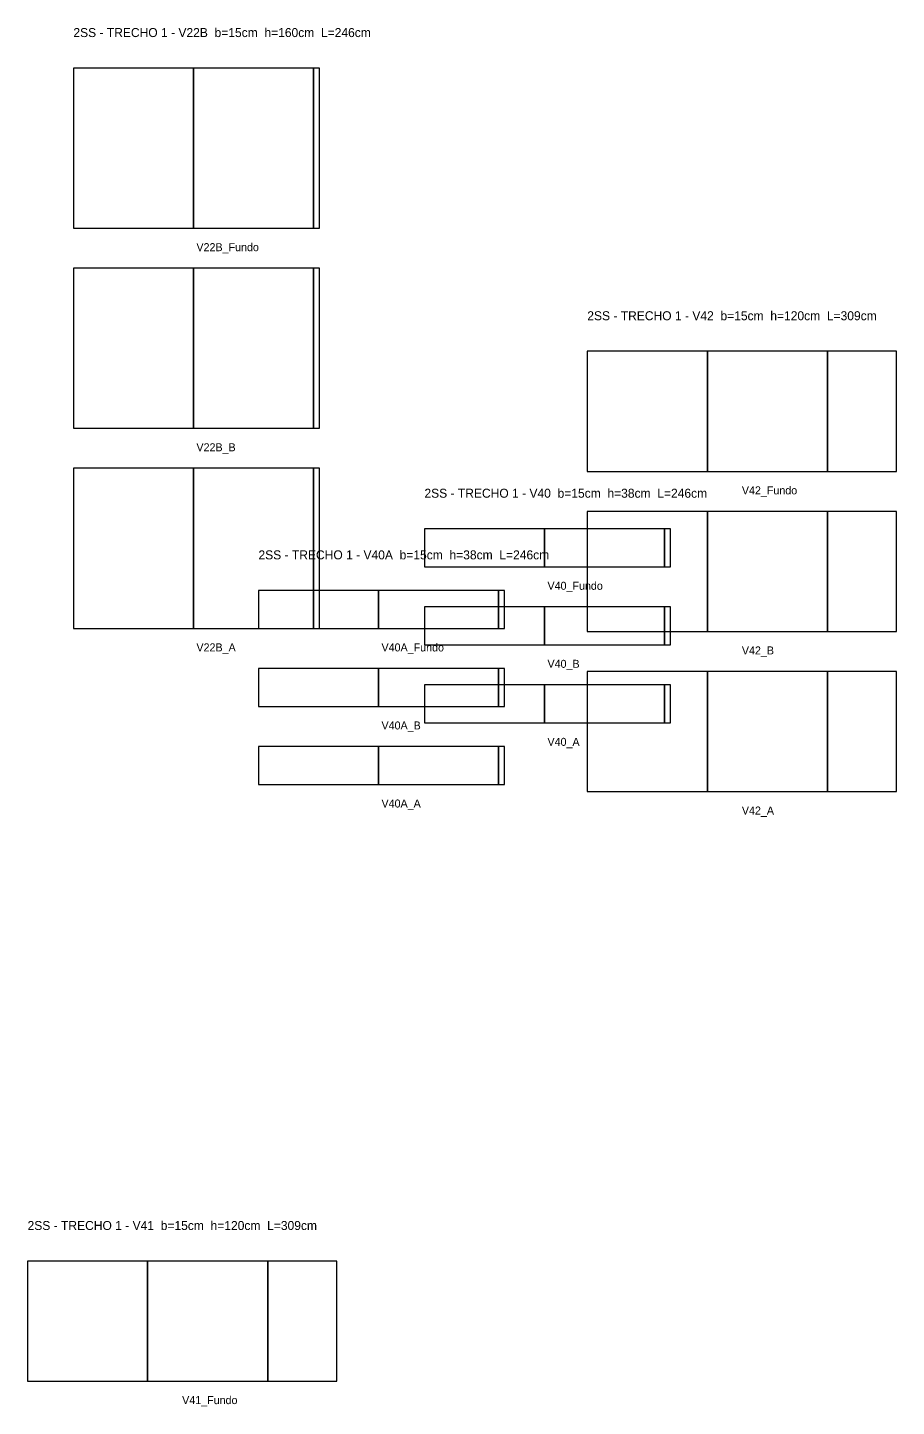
# Model space of a CAD drawing. Header units: metres. Extents: x 129680 to 134496, y 27230 to 32266.
# Drawn here: x 131002 to 131870, y 29794 to 31172 of the extents above; entities that cross this region are included whole.
import ezdxf

# ---------------------------------------------------------------- set-up
doc = ezdxf.new("R2010")
doc.units = ezdxf.units.M

msp = doc.modelspace()

# ---------------------------------------------------------------- linework, layer by layer
at = {"layer": 'Paineis'}
for points in [[(131047.68, 30971.87), (131167.68, 30971.87), (131167.68, 31131.87), (131047.68, 31131.87)], [(131167.68, 30971.87), (131287.68, 30971.87), (131287.68, 31131.87), (131167.68, 31131.87)], [(131287.68, 30971.87), (131293.68, 30971.87), (131293.68, 31131.87), (131287.68, 31131.87)], [(131047.68, 30771.87), (131167.68, 30771.87), (131167.68, 30931.87), (131047.68, 30931.87)], [(131167.68, 30771.87), (131287.68, 30771.87), (131287.68, 30931.87), (131167.68, 30931.87)], [(131287.68, 30771.87), (131293.68, 30771.87), (131293.68, 30931.87), (131287.68, 30931.87)], [(131561.4, 30728.83), (131681.4, 30728.83), (131681.4, 30848.83), (131561.4, 30848.83)], [(131681.4, 30728.83), (131801.4, 30728.83), (131801.4, 30848.83), (131681.4, 30848.83)], [(131801.4, 30728.83), (131870.4, 30728.83), (131870.4, 30848.83), (131801.4, 30848.83)], [(131047.68, 30571.87), (131167.68, 30571.87), (131167.68, 30731.87), (131047.68, 30731.87)], [(131167.68, 30571.87), (131287.68, 30571.87), (131287.68, 30731.87), (131167.68, 30731.87)], [(131287.68, 30571.87), (131293.68, 30571.87), (131293.68, 30731.87), (131287.68, 30731.87)], [(131561.4, 30568.83), (131681.4, 30568.83), (131681.4, 30688.83), (131561.4, 30688.83)], [(131681.4, 30568.83), (131801.4, 30568.83), (131801.4, 30688.83), (131681.4, 30688.83)], [(131801.4, 30568.83), (131870.4, 30568.83), (131870.4, 30688.83), (131801.4, 30688.83)], [(131398.58, 30633.45), (131518.58, 30633.45), (131518.58, 30671.45), (131398.58, 30671.45)], [(131518.58, 30633.45), (131638.58, 30633.45), (131638.58, 30671.45), (131518.58, 30671.45)], [(131638.58, 30633.45), (131644.58, 30633.45), (131644.58, 30671.45), (131638.58, 30671.45)], [(131232.68, 30571.84), (131352.68, 30571.84), (131352.68, 30609.84), (131232.68, 30609.84)], [(131352.68, 30571.84), (131472.68, 30571.84), (131472.68, 30609.84), (131352.68, 30609.84)], [(131472.68, 30571.84), (131478.68, 30571.84), (131478.68, 30609.84), (131472.68, 30609.84)], [(131398.58, 30555.45), (131518.58, 30555.45), (131518.58, 30593.45), (131398.58, 30593.45)], [(131518.58, 30555.45), (131638.58, 30555.45), (131638.58, 30593.45), (131518.58, 30593.45)], [(131638.58, 30555.45), (131644.58, 30555.45), (131644.58, 30593.45), (131638.58, 30593.45)], [(131232.68, 30493.84), (131352.68, 30493.84), (131352.68, 30531.84), (131232.68, 30531.84)], [(131352.68, 30493.84), (131472.68, 30493.84), (131472.68, 30531.84), (131352.68, 30531.84)], [(131472.68, 30493.84), (131478.68, 30493.84), (131478.68, 30531.84), (131472.68, 30531.84)], [(131561.4, 30408.83), (131681.4, 30408.83), (131681.4, 30528.83), (131561.4, 30528.83)], [(131681.4, 30408.83), (131801.4, 30408.83), (131801.4, 30528.83), (131681.4, 30528.83)], [(131801.4, 30408.83), (131870.4, 30408.83), (131870.4, 30528.83), (131801.4, 30528.83)], [(131398.58, 30477.45), (131518.58, 30477.45), (131518.58, 30515.45), (131398.58, 30515.45)], [(131518.58, 30477.45), (131638.58, 30477.45), (131638.58, 30515.45), (131518.58, 30515.45)], [(131638.58, 30477.45), (131644.58, 30477.45), (131644.58, 30515.45), (131638.58, 30515.45)], [(131232.68, 30415.84), (131352.68, 30415.84), (131352.68, 30453.84), (131232.68, 30453.84)], [(131352.68, 30415.84), (131472.68, 30415.84), (131472.68, 30453.84), (131352.68, 30453.84)], [(131472.68, 30415.84), (131478.68, 30415.84), (131478.68, 30453.84), (131472.68, 30453.84)], [(131001.89, 29819.56), (131121.89, 29819.56), (131121.89, 29939.56), (131001.89, 29939.56)], [(131121.89, 29819.56), (131241.89, 29819.56), (131241.89, 29939.56), (131121.89, 29939.56)], [(131241.89, 29819.56), (131310.89, 29819.56), (131310.89, 29939.56), (131241.89, 29939.56)]]:
    msp.add_lwpolyline(points, close=True, dxfattribs=at)

# ---------------------------------------------------------------- texts
at = {"layer": 'NOMENCLATURA', "char_height": 9, "attachment_point": 1}
for s, insert in [('2SS - TRECHO 1 - V22B  b=15cm  h=160cm  L=246cm', (131047.68, 31171.87)), ('2SS - TRECHO 1 - V42  b=15cm  h=120cm  L=309cm', (131561.4, 30888.83)), ('2SS - TRECHO 1 - V40  b=15cm  h=38cm  L=246cm', (131398.58, 30711.45)), ('2SS - TRECHO 1 - V40A  b=15cm  h=38cm  L=246cm', (131232.68, 30649.84)), ('2SS - TRECHO 1 - V41  b=15cm  h=120cm  L=309cm', (131001.89, 29979.56))]:
    msp.add_mtext(s, dxfattribs=dict(at, insert=insert))
at = {"layer": 'Texto Secao', "char_height": 8, "attachment_point": 1}
for s, insert in [('V22B_Fundo', (131170.68, 30956.87)), ('V22B_B', (131170.68, 30756.87)), ('V42_Fundo', (131715.9, 30713.83)), ('V40_Fundo', (131521.58, 30618.45)), ('V22B_A', (131170.68, 30556.87)), ('V40A_Fundo', (131355.68, 30556.84)), ('V42_B', (131715.9, 30553.83)), ('V40_B', (131521.58, 30540.45)), ('V40A_B', (131355.68, 30478.84)), ('V40_A', (131521.58, 30462.45)), ('V40A_A', (131355.68, 30400.84)), ('V42_A', (131715.9, 30393.83)), ('V41_Fundo', (131156.39, 29804.56))]:
    msp.add_mtext(s, dxfattribs=dict(at, insert=insert))

doc.saveas('drawing.dxf')
